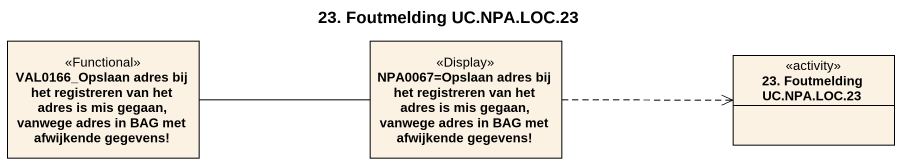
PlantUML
@startuml
title 23. Foutmelding UC.NPA.LOC.23
hide circle
hide empty members
class "VAL0166_Opslaan adres bij het registreren van het adres is mis gegaan, vanwege adres in BAG met afwijkende gegevens!" as VAL0166_Opslaan_adres_bij <<Functional>>
class "NPA0067=Opslaan adres bij het registreren van het adres is mis gegaan, vanwege adres in BAG met afwijkende gegevens!" as NPA0067_Opslaan_adres_bij <<Display>>
class "23. Foutmelding UC.NPA.LOC.23" as c23_Foutmelding_UC_NPA_LOC_23 <<activity>>
VAL0166_Opslaan_adres_bij -right- NPA0067_Opslaan_adres_bij
NPA0067_Opslaan_adres_bij .right.> c23_Foutmelding_UC_NPA_LOC_23
@enduml
